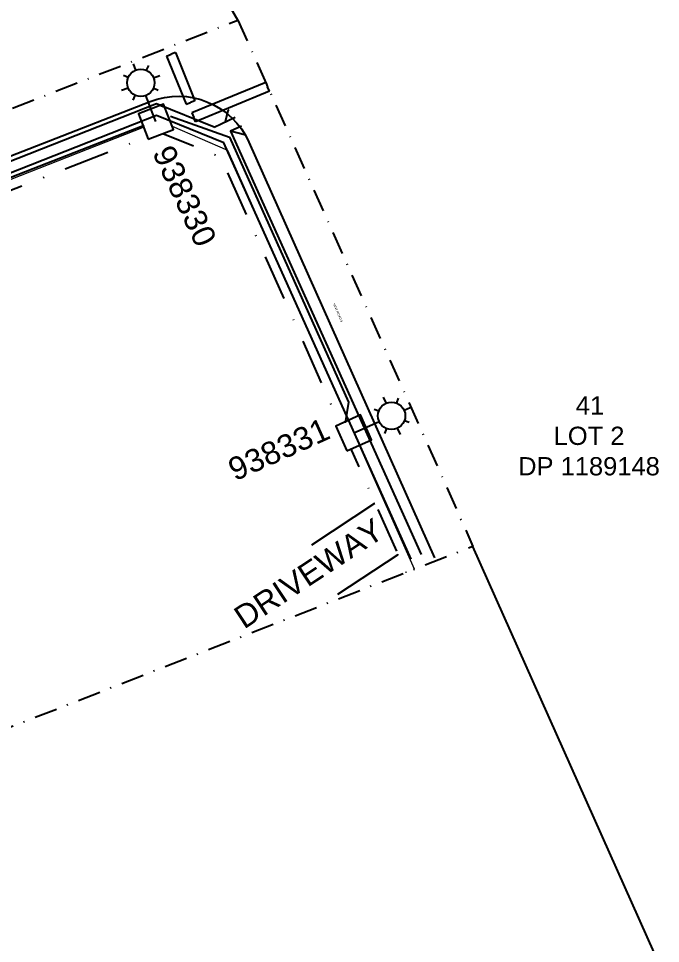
# Model space of a CAD drawing. Header units: metres. Extents: x 301589 to 305563, y 6268713 to 6270518.
# Drawn here: x 304455.8 to 304526.2, y 6269640.5 to 6269741.8 of the extents above; entities that cross this region are included whole.
import ezdxf
from ezdxf.enums import TextEntityAlignment as Align

# ---------------------------------------------------------------- set-up
doc = ezdxf.new("R2010")
doc.units = ezdxf.units.M
for name, pattern in [('DASHDOT2', [0.5, 0.25, -0.125, 0, -0.125]), ('DASHDOTX2', [2, 1, -0.5, 0, -0.5]), ('IECLTRLV', [6.5, 5, -1.5]), ('PHANTOM2', [1.25, 0.625, -0.125, 0.125, -0.125, 0.125, -0.125])]:
    doc.linetypes.add(name, pattern=pattern)
doc.layers.get('0').update_dxf_attribs({"color": 6})
for name, color, linetype in [('_User Miscellaneous1', 7, 'Continuous'), ('_User Miscellaneous12', 7, 'Continuous'), ('_User Miscellaneous2', 7, 'Continuous'), ('_User Miscellaneous3', 7, 'Continuous'), ('_User Miscellaneous4', 7, 'Continuous'), ('_User Miscellaneous7', 7, 'Continuous'), ('_User_SL_Exist', 7, 'Continuous'), ('Duct_SP_NEW', 7, 'Continuous'), ('Equip_SP_SL_NEW', 2, 'Continuous'), ('SupportsUG_SP_LV_SL_NEW', 2, 'Continuous')]:
    doc.layers.add(name, color=color, linetype=linetype)
doc.layers.add('Cadastre Land Parcels_SP_EXT', color=7, linetype='Continuous', lineweight=5)
doc.layers.add('Trench_SP_NEW', color=7, linetype='IECLTRLV', lineweight=20)
doc.styles.add('POLE_LABEL', font='arial.ttf')
doc.styles.add('SL_LABEL', font='arial.ttf')
doc.styles.get("Standard").update_dxf_attribs({"font": 'arial.ttf'})
doc.linetypes.add('Cable 1', pattern='A,7,-3,["//",Standard,S=1.5,R=0,X=-2.1,Y=-0.7],-0.001', length=10.001)
doc.linetypes.add('Cable 4', pattern='A,5.25,-0.1,["o",Standard,S=2,R=0,X=1.2,Y=-0.7],-4', length=9.35)
doc.linetypes.add('IE Trench HV', pattern='A,7,-0.2,["/",Standard,S=3,R=0,X=0.6,Y=-1.4],-2.5', length=9.7)

# ---------------------------------------------------------------- blocks, each defined once
blk = doc.blocks.new('COLUMN_NEW')
for tag, height, flags, p in [('ASSET_NUM', 2.5, 8, (2, 2)), ('Z', 0.2, 1, (1.5, -2.8)), ('LOCATION', 0.2, 9, (1.5, -2.2)), ('NOTES', 0.2, 9, (1.5, -2.4)), ('LABEL_ALIGNMENT', 0.2, 9, (1.5, -2.6))]:
    blk.add_attdef(tag, text='', height=height, dxfattribs=dict(flags=flags)).set_placement(p, align=Align.MIDDLE_LEFT)
blk.add_wipeout([(-1.485, -1.485), (1.485, -1.485), (1.485, 1.485), (-1.485, 1.485)])
at = {"lineweight": -3}
blk.add_lwpolyline([(-1.485, -1.485), (1.485, -1.485), (1.485, 1.485), (-1.485, 1.485)], close=True, dxfattribs=at)
at = {"style": 'POLE_LABEL', "flags": 9}
blk.add_attdef('STRUCTURE_PLANT_NUMBER', text='', height=0.2, dxfattribs=at).set_placement((1.5, 0.242), align=Align.MIDDLE_LEFT)
at = {"flags": 9}
for tag, p in [('STREET_CODE', (1.5, 0)), ('OWNED_BY', (1.5, -0.4)), ('OPERATED_BY', (1.5, -0.6)), ('STATE', (1.5, -1)), ('COLUMN_TYPE', (1.5, -0.2)), ('MAINTAINED_BY', (1.5, -0.8)), ('SUBURB', (1.5, -1.8)), ('STREETNAME', (1.5, -2)), ('USAGE', (1.5, -1.2)), ('LEGEND', (1.5, -1.4)), ('PARENT', (1.5, -1.6))]:
    blk.add_attdef(tag, text='', height=0.2, dxfattribs=at).set_placement(p, align=Align.MIDDLE_LEFT)
blk = doc.blocks.new('*U118')
for p, q in [((-2.68, 5.44), (-3.01, 6.11)), ((-1.36, 6.05), (-1.54, 5.52)), ((-0.67, 4.76), (0, 5.09)), ((-3.97, 4.76), (-3.44, 4.58)), ((-4.04, 3.1), (-3.36, 3.43)), ((-0.07, 3.43), (-0.6, 3.61)), ((-2.68, 2.14), (-2.5, 2.67)), ((0, 0), (-1.36, 2.75)), ((0, 0), (0, 0))]:
    blk.add_line(p, q)
blk.add_circle((-2.02, 4.1), 1.5)
at = {"style": 'SL_LABEL'}
for tag, height, flags, p in [('ASSET_NUM', 2.5, 8, (2, 2)), ('STREET_CODE', 0.2, 9, (0, -0.2))]:
    blk.add_attdef(tag, text='', height=height, dxfattribs=dict(at, flags=flags)).set_placement(p, align=Align.MIDDLE_LEFT)
for tag, p, flags in [('Z', (0, 0), 1), ('OPERATED_BY', (0, -9.61), 9)]:
    blk.add_attdef(tag, p, '', height=0.2, dxfattribs=dict(flags=flags))
for tag, height, flags, p in [('CONSTRUCTED_VOLTAGE', 0.2, 9, (0, -0.4)), ('CONTROL_TYPE', 0.2, 9, (0, -0.6)), ('LANTERN_PURPOSE', 0.2, 9, (0, -0.8)), ('LANTERN_TYPE', 0.2, 9, (0, -1)), ('OPERATING_VOLTAGE', 0.2, 9, (0, -1.4)), ('ORIENTATION', 0.2, 9, (0, -1.6)), ('OWNED_BY', 0.2, 9, (0, -1.8)), ('STATE', 0.2, 9, (0, -2)), ('NO_PHASES', 0.2, 9, (0, -1.2)), ('LNUMBER', 2.5, 8, (1.2, -2.8)), ('CEXIST', 0.2, 9, (0, -2.4)), ('CNEW', 0.2, 9, (0, -2.6)), ('CNUMBER', 0.2, 9, (0, -2.8)), ('CREMOVE', 0.2, 9, (0, -3)), ('USAGE', 0.2, 9, (0, -2.2)), ('CREPLACE', 0.2, 9, (0, -3.2)), ('LKINGHEIGHT', 0.2, 9, (0, -3.4)), ('LBRACKET', 0.2, 9, (0, -3.6)), ('LBRACKETVOCAB', 0.2, 9, (0, -3.8)), ('LCATEGORY', 0.2, 9, (0, -4)), ('LCHARGE1', 0.2, 9, (0, -4.2)), ('LCHARGE1PERCENT', 0.2, 9, (0, -4.4)), ('LCHARGE2', 0.2, 9, (0, -4.6)), ('LCHARGE2PERCENT', 0.2, 9, (0, -4.8)), ('LCHARGE3', 0.2, 9, (0, -5)), ('LCHARGE3PERCENT', 0.2, 9, (0, -5.2)), ('LEXIST', 0.2, 9, (0, -5.4)), ('LLAMP', 0.2, 9, (0, -5.6)), ('LLAMPVOCAB', 0.2, 9, (0, -5.8)), ('LMAST', 0.2, 9, (0, -6)), ('LMASTVOCAB', 0.2, 9, (0, -6.2)), ('LNEW', 0.2, 9, (0, -6.4)), ('LANTNUMBER', 0.2, 9, (0, -6.6)), ('LOUTREACH', 0.2, 9, (0, -7)), ('LOUTREACHVOCAB', 0.2, 9, (0, -7.2)), ('LRATECODE', 0.2, 9, (0, -7.4)), ('LREMOVE', 0.2, 9, (0, -7.6)), ('LREPLACE', 0.2, 9, (0, -7.8)), ('LTYPE', 0.2, 9, (0, -8)), ('LTYPEVOCAB', 0.2, 9, (0, -8.2)), ('SUBURB', 0.2, 9, (0, -8.6)), ('STREETNAME', 0.2, 9, (0, -8.8)), ('LEGEND', 0.2, 9, (0, -8.4)), ('LOCATION', 0.2, 9, (0, -9)), ('NOTES', 0.2, 9, (0, -9.2)), ('MAINTAINED_BY', 0.2, 9, (0, -9.86))]:
    blk.add_attdef(tag, text='', height=height, dxfattribs=dict(flags=flags)).set_placement(p, align=Align.MIDDLE_LEFT)
blk = doc.blocks.new('*U111')
for p, q in [((3.24, 3.93), (3.55, 3.24)), ((4.89, 3.8), (4.69, 3.28)), ((2.23, 2.61), (2.76, 2.41)), ((5.53, 2.49), (6.21, 2.8)), ((0, 0), (2.8, 1.26)), ((6.09, 1.15), (5.57, 1.34)), ((0, 0), (0, 0)), ((3.43, -0.05), (3.63, 0.47)), ((4.78, 0.51), (5.09, -0.18))]:
    blk.add_line(p, q)
blk.add_circle((4.16, 1.88), 1.5)
at = {"style": 'SL_LABEL'}
for tag, height, flags, p in [('ASSET_NUM', 2.5, 8, (2, 2)), ('STREET_CODE', 0.2, 9, (0, -0.2))]:
    blk.add_attdef(tag, text='', height=height, dxfattribs=dict(at, flags=flags)).set_placement(p, align=Align.MIDDLE_LEFT)
for tag, p, flags in [('Z', (0, 0), 1), ('OPERATED_BY', (0, -9.61), 9)]:
    blk.add_attdef(tag, p, '', height=0.2, dxfattribs=dict(flags=flags))
for tag, height, flags, p in [('CONSTRUCTED_VOLTAGE', 0.2, 9, (0, -0.4)), ('CONTROL_TYPE', 0.2, 9, (0, -0.6)), ('LANTERN_PURPOSE', 0.2, 9, (0, -0.8)), ('LANTERN_TYPE', 0.2, 9, (0, -1)), ('OPERATING_VOLTAGE', 0.2, 9, (0, -1.4)), ('ORIENTATION', 0.2, 9, (0, -1.6)), ('OWNED_BY', 0.2, 9, (0, -1.8)), ('STATE', 0.2, 9, (0, -2)), ('NO_PHASES', 0.2, 9, (0, -1.2)), ('LNUMBER', 2.5, 8, (1.2, -2.8)), ('CEXIST', 0.2, 9, (0, -2.4)), ('CNEW', 0.2, 9, (0, -2.6)), ('CNUMBER', 0.2, 9, (0, -2.8)), ('CREMOVE', 0.2, 9, (0, -3)), ('USAGE', 0.2, 9, (0, -2.2)), ('CREPLACE', 0.2, 9, (0, -3.2)), ('LKINGHEIGHT', 0.2, 9, (0, -3.4)), ('LBRACKET', 0.2, 9, (0, -3.6)), ('LBRACKETVOCAB', 0.2, 9, (0, -3.8)), ('LCATEGORY', 0.2, 9, (0, -4)), ('LCHARGE1', 0.2, 9, (0, -4.2)), ('LCHARGE1PERCENT', 0.2, 9, (0, -4.4)), ('LCHARGE2', 0.2, 9, (0, -4.6)), ('LCHARGE2PERCENT', 0.2, 9, (0, -4.8)), ('LCHARGE3', 0.2, 9, (0, -5)), ('LCHARGE3PERCENT', 0.2, 9, (0, -5.2)), ('LEXIST', 0.2, 9, (0, -5.4)), ('LLAMP', 0.2, 9, (0, -5.6)), ('LLAMPVOCAB', 0.2, 9, (0, -5.8)), ('LMAST', 0.2, 9, (0, -6)), ('LMASTVOCAB', 0.2, 9, (0, -6.2)), ('LNEW', 0.2, 9, (0, -6.4)), ('LANTNUMBER', 0.2, 9, (0, -6.6)), ('LOUTREACH', 0.2, 9, (0, -7)), ('LOUTREACHVOCAB', 0.2, 9, (0, -7.2)), ('LRATECODE', 0.2, 9, (0, -7.4)), ('LREMOVE', 0.2, 9, (0, -7.6)), ('LREPLACE', 0.2, 9, (0, -7.8)), ('LTYPE', 0.2, 9, (0, -8)), ('LTYPEVOCAB', 0.2, 9, (0, -8.2)), ('SUBURB', 0.2, 9, (0, -8.6)), ('STREETNAME', 0.2, 9, (0, -8.8)), ('LEGEND', 0.2, 9, (0, -8.4)), ('LOCATION', 0.2, 9, (0, -9)), ('NOTES', 0.2, 9, (0, -9.2)), ('MAINTAINED_BY', 0.2, 9, (0, -9.86))]:
    blk.add_attdef(tag, text='', height=height, dxfattribs=dict(flags=flags)).set_placement(p, align=Align.MIDDLE_LEFT)

msp = doc.modelspace()

# ---------------------------------------------------------------- linework, layer by layer
at = {"layer": '_User Miscellaneous1', "color": 1, "linetype": 'DASHDOT2', "ltscale": 10, "flags": 128}
msp.add_lwpolyline([(304479.892, 6269741.655), (304505.67, 6269683.99), (304349.291, 6269622.884), (304338.368, 6269618.616), (304209.389, 6269568.217), (304209.389, 6269568.217), (304176.396, 6269623.063), (304315.405, 6269677.381), (304326.328, 6269681.65)], close=True, dxfattribs=at)
at = {"layer": '_User Miscellaneous1', "color": 8, "linetype": 'DASHDOTX2', "ltscale": 5, "flags": 128}
msp.add_lwpolyline([(304428.432, 6269653.556), (304408, 6269699.362), (304410.622, 6269705.744), (304471.318, 6269729.395), (304478.014, 6269726.644), (304498.325, 6269681.12)], dxfattribs=at)
at = {"layer": '_User Miscellaneous1', "color": 8}
for points in [[(304487.987, 6269684.165), (304494.914, 6269688.738), (304494.924, 6269688.742)], [(304497.443, 6269683.097), (304497.434, 6269683.091), (304490.809, 6269678.718)]]:
    msp.add_lwpolyline(points, dxfattribs=at)
at = {"layer": '_User Miscellaneous12', "linetype": 'Continuous'}
for points in [[(304479.892, 6269741.655), (304458.438, 6269778.708), (304431.634, 6269824.992), (304389.629, 6269815.065), (304376.705, 6269794.215), (304140.325, 6269679.305), (304142.739, 6269675.053), (304176.396, 6269623.063)], [(304209.389, 6269568.217), (304246.113, 6269512.711), (304411.245, 6269577.172), (304532.255, 6269624.473), (304505.67, 6269683.99)]]:
    msp.add_lwpolyline(points, dxfattribs=at)
at = {"layer": '_User Miscellaneous2'}
for points in [[(304478.89, 6269731.812), (304478.786, 6269731.703), (304478.501, 6269730.497)], [(304480.773, 6269729.15), (304480.637, 6269729.089), (304479.086, 6269729.487)]]:
    msp.add_lwpolyline(points, dxfattribs=at)
at = {"layer": '_User Miscellaneous4', "color": 8, "flags": 128}
msp.add_lwpolyline([(304425.064, 6269652.515), (304404.904, 6269697.712, -0.4283423), (304409.58, 6269709.094), (304458.495, 6269728.154), (304470.266, 6269732.741, -0.4001935), (304481.114, 6269728.284), (304501.44, 6269682.728)], format="xyb", dxfattribs=at)
at = {"layer": 'Cadastre Land Parcels_SP_EXT', "linetype": 'Continuous'}
msp.add_lwpolyline([(304505.67, 6269683.99), (304532.254, 6269624.473), (304588.502, 6269498.69), (304619.045, 6269503.458), (304628.193, 6269503.894), (304658.336, 6269511.571), (304514.009, 6269787.001), (304458.438, 6269778.708), (304479.892, 6269741.655)], dxfattribs=at)
at = {"layer": 'Duct_SP_NEW'}
for p, q in [((304472.085, 6269737.722), (304472.567, 6269737.917)), ((304473.049, 6269738.112), (304472.567, 6269737.917)), ((304482.961, 6269734.827), (304474.866, 6269731.48)), ((304482.961, 6269734.827), (304483.159, 6269734.347)), ((304483.358, 6269733.866), (304475.264, 6269730.519)), ((304483.358, 6269733.866), (304483.159, 6269734.347)), ((304474.866, 6269731.48), (304475.065, 6269730.999)), ((304475.264, 6269730.519), (304475.065, 6269730.999))]:
    msp.add_line(p, q, dxfattribs=at)
at = {"layer": 'Trench_SP_NEW', "linetype": 'IE Trench HV', "flags": 128}
for points in [[(304411.485, 6269707.153), (304411.485, 6269707.153), (304411.485, 6269707.153), (304469.563, 6269729.915)], [(304472.701, 6269730.041), (304472.701, 6269730.041), (304478.764, 6269727.417), (304491.985, 6269697.785)], [(304493.195, 6269695.073), (304499.238, 6269681.527)]]:
    msp.add_lwpolyline(points, dxfattribs=at)

# ---------------------------------------------------------------- texts
at = {"layer": '_User Miscellaneous1', "linetype": 'Cable 1', "lineweight": 0, "insert": (304510.458, 6269700.446), "char_height": 2, "width": 15.51342, "attachment_point": 1}
msp.add_mtext('\\pi6.477;41\\P\\pi4.0507;LOT 2      \\P\\pi0.15848;DP 1189148', dxfattribs=at)
at = {"layer": '_User Miscellaneous1', "color": 8, "linetype": 'PHANTOM2', "lineweight": 0, "ltscale": 2, "insert": (304479.2, 6269676.962), "char_height": 2.5, "attachment_point": 1, "rotation": 33.42845}
msp.add_mtext_dynamic_manual_height_columns('DRIVEWAY', width=21.50522, gutter_width=40, heights=[0], dxfattribs=at)
at = {"layer": '_User Miscellaneous7', "linetype": 'PHANTOM2', "lineweight": 0, "ltscale": 2, "insert": (304490.867, 6269709.59), "char_height": 0.25, "width": 3.99738, "attachment_point": 5, "rotation": 294.03888}
msp.add_mtext('NEW ROAD 5', dxfattribs=at)

# ---------------------------------------------------------------- next in the draw order: block references
at = {"layer": 'SupportsUG_SP_LV_SL_NEW'}
ref = msp.add_blockref('COLUMN_NEW', (304470.915, 6269730.534, 6.5), dxfattribs=dict(at, rotation=21.28887947982446))
ref.add_attrib('ASSET_NUM', '938330', dxfattribs={"layer": '_User_SL_Exist', "height": 2.5, "rotation": 295}).set_placement((304471.608, 6269727.674, 6.5), align=Align.MIDDLE_LEFT)
ref = msp.add_blockref('COLUMN_NEW', (304492.59, 6269696.429, 6.5), dxfattribs=dict(at, rotation=24.25654827874473))
ref.add_attrib('ASSET_NUM', '938331', dxfattribs={"layer": '_User_SL_Exist', "height": 2.5, "rotation": 24.25655}).set_placement((304479.069, 6269692.251, 6.5), align=Align.MIDDLE_LEFT)

# ---------------------------------------------------------------- next in the draw order: linework, layer by layer
at = {"layer": '_User Miscellaneous2'}
for points in [[(304477.302, 6269729.919), (304470.985, 6269732.488), (304408.756, 6269707.984), (304406.054, 6269701.342), (304404.033, 6269700.432)], [(304477.302, 6269729.919), (304479.61, 6269731.032)]]:
    msp.add_lwpolyline(points, dxfattribs=at)
at = {"layer": '_User Miscellaneous2', "flags": 128}
for points in [[(304498.89, 6269682.599), (304478.351, 6269728.197), (304470.978, 6269731.195), (304409.673, 6269707.056), (304406.784, 6269699.95), (304427.536, 6269653.866), (304426.442, 6269653.373), (304405.538, 6269699.794)], [(304480.31, 6269730.038), (304479.086, 6269729.487), (304499.985, 6269683.092)]]:
    msp.add_lwpolyline(points, dxfattribs=at)
at = {"layer": '_User Miscellaneous3', "color": 2, "linetype": 'Cable 4', "lineweight": 25, "elevation": 6.5, "flags": 128}
for points in [[(304472.494, 6269731.132), (304478.964, 6269728.819), (304478.964, 6269728.819), (304492.01, 6269699.793), (304491.673, 6269697.55)], [(304469.608, 6269730.119), (304411.384, 6269707.409), (304411.384, 6269707.409)]]:
    msp.add_lwpolyline(points, dxfattribs=at)
at = {"layer": 'Duct_SP_NEW'}
for p, q in [((304472.085, 6269737.722), (304474.223, 6269732.44)), ((304473.049, 6269738.112), (304475.187, 6269732.831)), ((304474.223, 6269732.44), (304474.705, 6269732.635)), ((304475.187, 6269732.831), (304474.705, 6269732.635))]:
    msp.add_line(p, q, dxfattribs=at)

# ---------------------------------------------------------------- next in the draw order: block references
at = {"layer": 'Equip_SP_SL_NEW', "linetype": 'Continuous', "lineweight": 0, "rotation": 355.0452524859688}
msp.add_blockref('*U118', (304470.915, 6269730.534, 6.5), dxfattribs=at)
at = {"layer": 'Equip_SP_SL_NEW', "linetype": 'Continuous', "lineweight": 0}
msp.add_blockref('*U111', (304492.59, 6269696.429, 6.5), dxfattribs=at)

doc.saveas('drawing.dxf')
